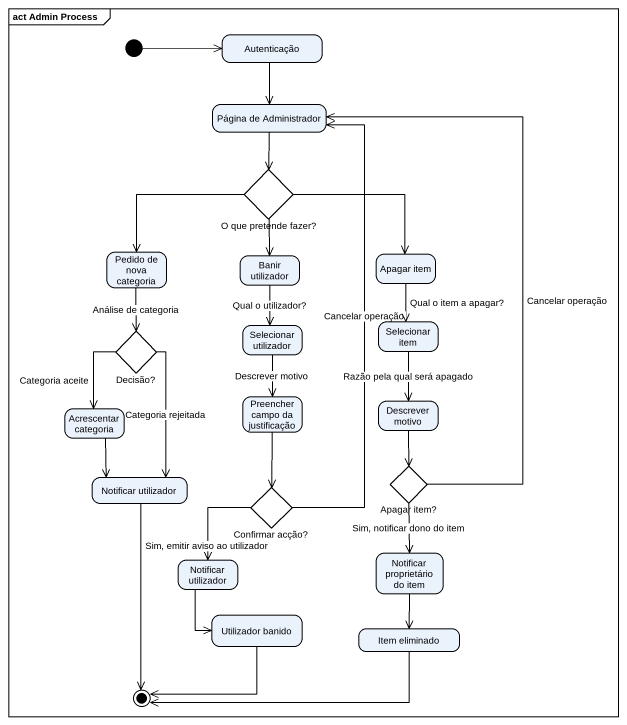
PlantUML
@startuml
mainframe act Admin Process
hide empty description
state Autenticação
state "Página de Administrador" as Página_de_Administrador
state "O que pretende fazer?" as O_que_pretende_fazer <<choice>>
state "Pedido de nova categoria" as Pedido_de_nova_categoria
state "Banir utilizador" as Banir_utilizador
state "Apagar item" as Apagar_item
state "Decisão?" as Decisão <<choice>>
state "Selecionar utilizador" as Selecionar_utilizador
state "Selecionar item" as Selecionar_item
state "Acrescentar categoria" as Acrescentar_categoria
state "Preencher campo da justificação" as Preencher_campo_da
state "Descrever motivo" as Descrever_motivo
state "Notificar utilizador" as Notificar_utilizador
state "Confirmar acção?" as Confirmar_acção <<choice>>
state "Apagar item?" as Apagar_item_2 <<choice>>
state "Notificar utilizador" as Notificar_utilizador_2
state "Notificar proprietário do item" as Notificar_proprietário_do
state "Utilizador banido" as Utilizador_banido
state "Item eliminado" as Item_eliminado
[*] -right-> Autenticação
Autenticação --> Página_de_Administrador
Página_de_Administrador --> O_que_pretende_fazer
O_que_pretende_fazer -left-> Pedido_de_nova_categoria
O_que_pretende_fazer --> Banir_utilizador
O_que_pretende_fazer -right-> Apagar_item
Pedido_de_nova_categoria --> Decisão : Análise de categoria
Banir_utilizador --> Selecionar_utilizador : Qual o utilizador?
Apagar_item --> Selecionar_item : Qual o item a apagar?
Decisão --> Acrescentar_categoria : Categoria aceite
Decisão --> Notificar_utilizador : Categoria rejeitada
Selecionar_utilizador --> Preencher_campo_da : Descrever motivo
Selecionar_item --> Descrever_motivo : Razão pela qual será apagado
Acrescentar_categoria --> Notificar_utilizador
Preencher_campo_da --> Confirmar_acção
Descrever_motivo --> Apagar_item_2
Confirmar_acção -up-> Página_de_Administrador : Cancelar operação
Confirmar_acção --> Notificar_utilizador_2 : Sim, emitir aviso ao utilizador
Apagar_item_2 -up-> Página_de_Administrador : Cancelar operação
Apagar_item_2 --> Notificar_proprietário_do : Sim, notificar dono do item
Notificar_utilizador_2 --> Utilizador_banido
Notificar_proprietário_do --> Item_eliminado
Notificar_utilizador --> [*]
Utilizador_banido -left-> [*]
Item_eliminado -left-> [*]
@enduml
